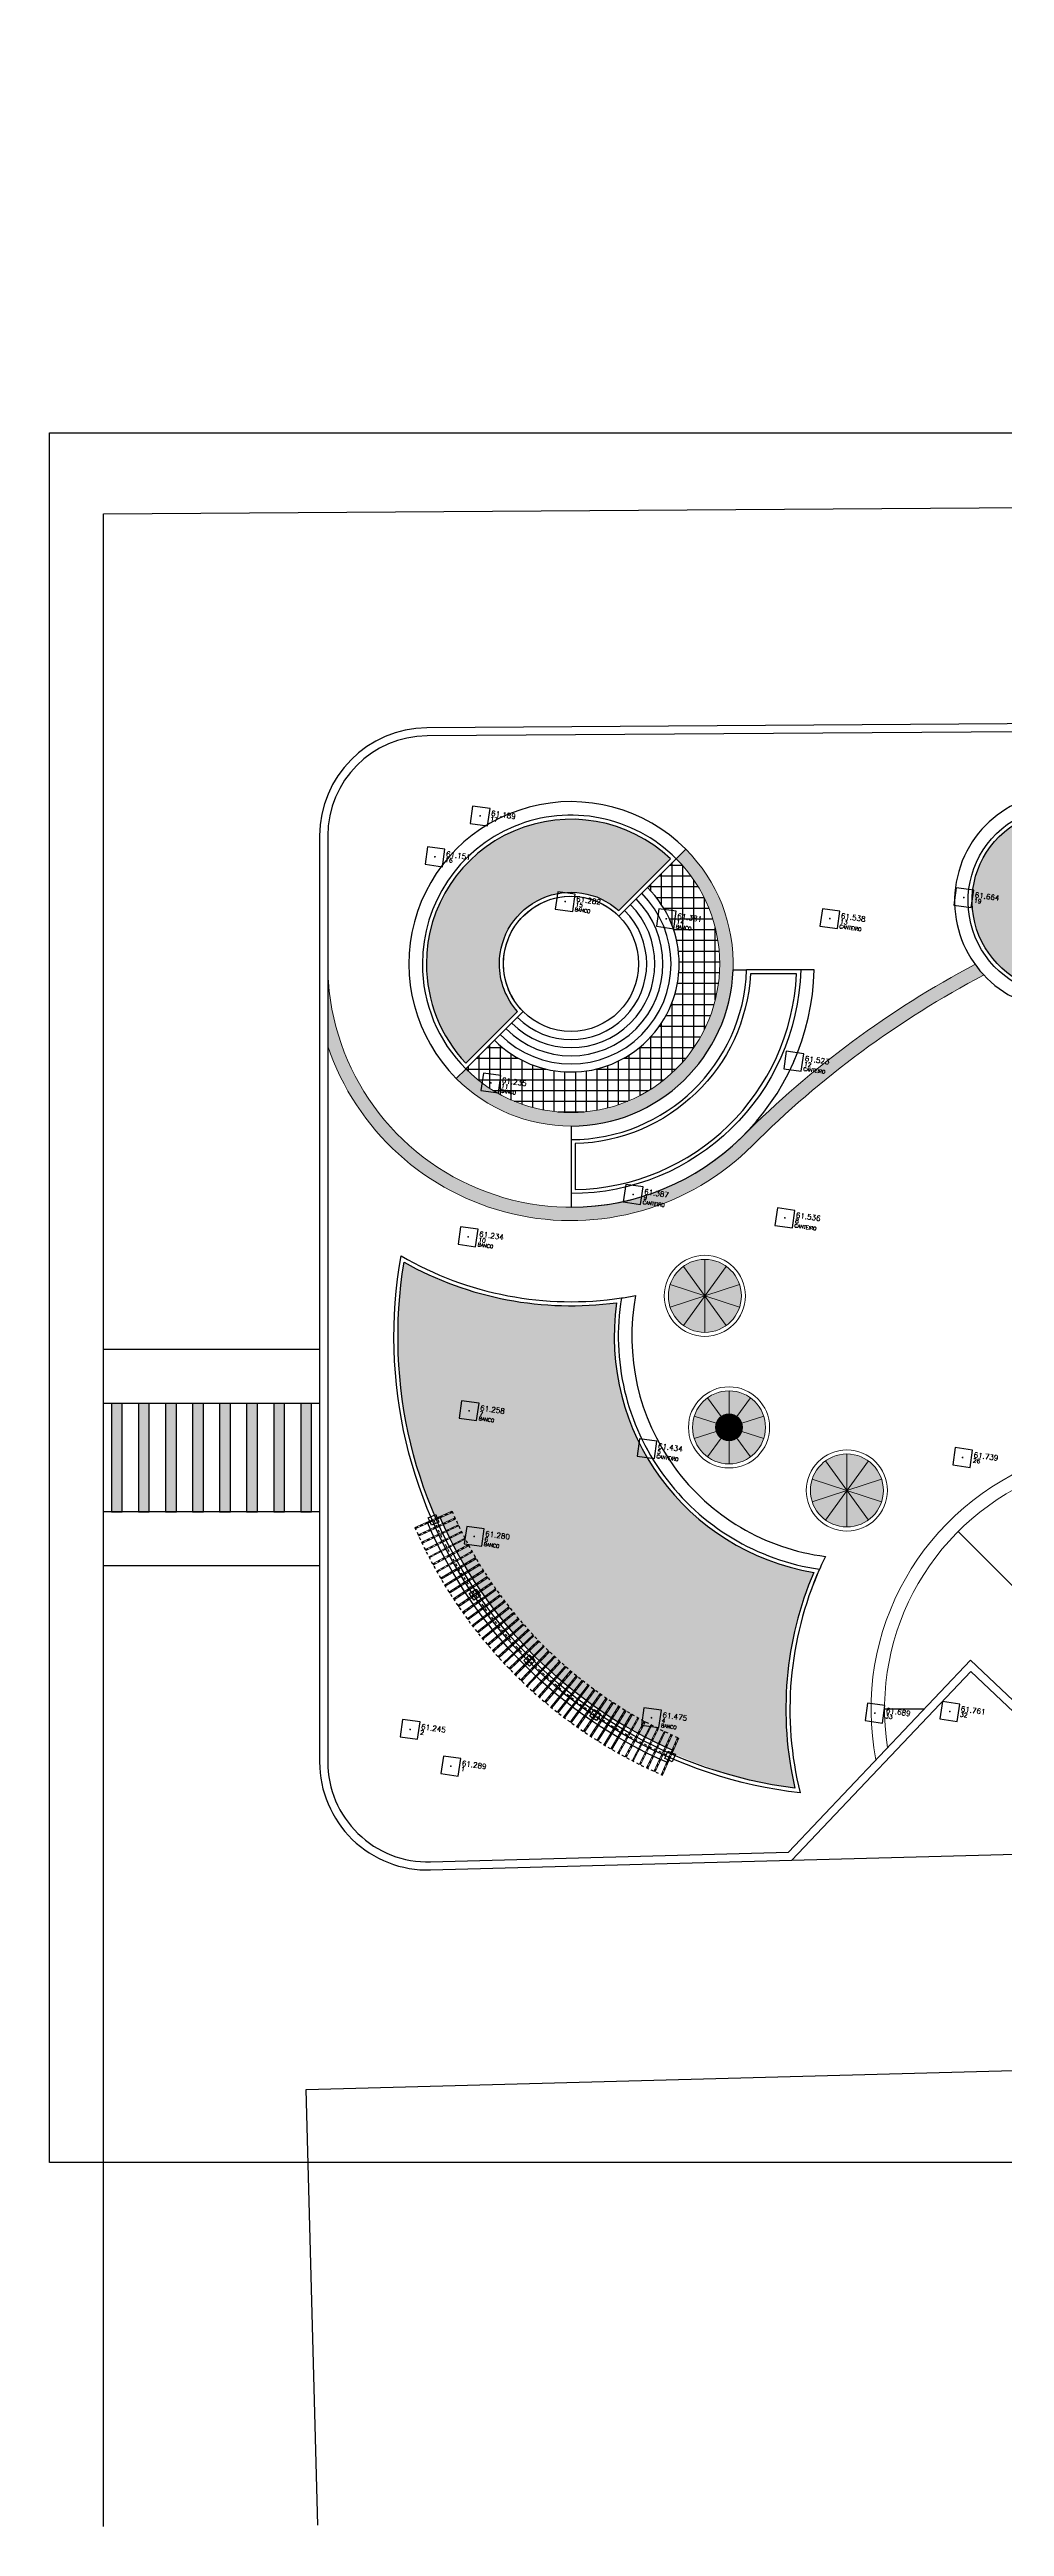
# Model space of a CAD drawing. Extents: x 387222 to 388513, y 9633222 to 9634061.
# Drawn here: x 387735 to 387770.3, y 9633401.3 to 9633492.9 of the extents above; entities that cross this region are included whole.
import ezdxf

# ---------------------------------------------------------------- set-up
doc = ezdxf.new("R2010")
doc.units = 0
doc.header["$LTSCALE"] = 0.049213
doc.header["$PDSIZE"] = -2.5
doc.linetypes.add('ACAD_PROJEÇÃO', pattern=[0.2, 0.1, -0.1])
doc.linetypes.add('DASHDOT', pattern=[1, 0.5, -0.25, 0, -0.25])
for name, color, linetype, lineweight in [('ARQ_PISO', 7, 'Continuous', 13), ('CARAMANCHÃO', 2, 'Continuous', 13), ('PAISAGISMO', 73, 'Continuous', 25)]:
    doc.layers.add(name, color=color, linetype=linetype, lineweight=lineweight)
for name, color, linetype in [('BANCO', 2, 'Continuous'), ('Camada 1', 7, 'Continuous'), ('EIXO', 253, 'DASHDOT'), ('LIMESTONE', 8, 'Continuous'), ('MEIO-FIO', 3, 'Continuous'), ('P01', 22, 'Continuous'), ('P08', 8, 'Continuous'), ('P2', 2, 'Continuous'), ('P6', 4, 'Continuous'), ('PROJEÇÃO', 8, 'ACAD_PROJEÇÃO'), ('PT-COTA', 2, 'Continuous'), ('PT-DESC', 9, 'Continuous'), ('PT-PONTO', 1, 'Continuous'), ('SINAH_IMPLANTAR', 7, 'Continuous'), ('VIA_PAVIMENTADA', 7, 'Continuous')]:
    doc.layers.add(name, color=color, linetype=linetype)
doc.styles.add('ROMANS', font='ROMANS.shx')

# ---------------------------------------------------------------- blocks, each defined once
blk = doc.blocks.new('MARCO')
at = {"color": 3}
blk.add_lwpolyline([(-2.5, -2.5), (2.5, -2.5), (2.5, 2.5), (-2.5, 2.5)], close=True, dxfattribs=at)
at = {"color": 1, "const_width": 0.25}
blk.add_lwpolyline([(-0.12, 0, 1), (0.12, 0, 1)], format="xyb", close=True, dxfattribs=at)
blk.add_point((0, 0))
at = {"layer": 'PT-COTA', "style": 'ROMANS'}
blk.add_attdef('COTA', (3, 0.5), '', height=1.5, dxfattribs=at)
at = {"layer": 'PT-DESC', "style": 'ROMANS', "flags": 8}
blk.add_attdef('DESC', (3, -2.3), '', height=1, dxfattribs=at)
at = {"layer": 'PT-PONTO', "style": 'ROMANS'}
blk.add_attdef('PONTO', (3, -1), '', height=1.25, dxfattribs=at)
blk = doc.blocks.new('CAR 03')
at = {"layer": 'BANCO'}
for points in [[(5.631, -3.246, -0.189001), (-3.246, 5.631, -0.189001)], [(-2.788, 5.831, 0.189001), (5.831, -2.788)]]:
    blk.add_lwpolyline(points, format="xyb", dxfattribs=at)
at = {"layer": 'CARAMANCHÃO'}
for points in [[(-2.34, 6.054), (-3.715, 5.454)], [(-2.32, 6.009), (-3.694, 5.408)], [(-2.228, 5.803), (-3.592, 5.179)], [(-2.207, 5.758), (-3.571, 5.134)], [(-2.112, 5.554), (-3.465, 4.907)], [(-2.09, 5.509), (-3.444, 4.862)], [(-1.992, 5.306), (-3.334, 4.637)], [(-1.969, 5.262), (-3.312, 4.592)], [(-1.867, 5.061), (-3.198, 4.369)], [(-1.844, 5.017), (-3.175, 4.324)], [(-1.738, 4.818), (-3.057, 4.103)], [(-1.715, 4.774), (-3.033, 4.059)], [(-1.606, 4.577), (-2.912, 3.84)], [(-1.581, 4.533), (-2.887, 3.796)], [(-1.469, 4.338), (-2.763, 3.579)], [(-1.444, 4.295), (-2.737, 3.536)], [(-1.328, 4.102), (-2.609, 3.321)], [(-1.302, 4.059), (-2.583, 3.278)], [(-1.183, 3.868), (-2.45, 3.065)], [(-1.156, 3.826), (-2.423, 3.023)], [(-1.034, 3.637), (-2.288, 2.813)], [(-1.007, 3.595), (-2.26, 2.771)], [(-0.882, 3.408), (-2.121, 2.563)], [(-0.853, 3.367), (-2.093, 2.521)], [(-0.725, 3.182), (-1.95, 2.316)], [(-0.696, 3.141), (-1.921, 2.275)], [(-0.565, 2.958), (-1.774, 2.071)], [(-0.535, 2.918), (-1.745, 2.031)], [(-0.4, 2.738), (-1.595, 1.83)], [(-0.37, 2.698), (-1.565, 1.79)], [(-0.232, 2.52), (-1.411, 1.592)], [(-0.202, 2.48), (-1.38, 1.553)], [(-0.061, 2.305), (-1.224, 1.357)], [(-0.029, 2.266), (-1.192, 1.319)], [(0.114, 2.093), (-1.032, 1.126)], [(0.147, 2.054), (-1, 1.087)], [(0.293, 1.883), (-0.837, 0.897)], [(0.326, 1.846), (-0.804, 0.86)], [(0.475, 1.677), (-0.638, 0.672)], [(0.509, 1.64), (-0.604, 0.635)], [(0.661, 1.475), (-0.435, 0.45)], [(0.695, 1.438), (-0.401, 0.414)], [(0.85, 1.275), (-0.228, 0.232)], [(0.885, 1.239), (-0.193, 0.196)], [(1.043, 1.078), (-0.018, 0.018)], [(1.078, 1.043), (0.018, -0.018)], [(1.239, 0.885), (0.196, -0.193)], [(1.275, 0.85), (0.232, -0.228)], [(1.438, 0.695), (0.414, -0.401)], [(1.475, 0.661), (0.45, -0.435)], [(1.64, 0.509), (0.635, -0.604)], [(1.677, 0.475), (0.672, -0.638)], [(1.846, 0.326), (0.86, -0.804)], [(1.883, 0.293), (0.897, -0.837)], [(2.054, 0.147), (1.087, -1)], [(2.093, 0.114), (1.126, -1.032)], [(2.266, -0.029), (1.319, -1.192)], [(2.305, -0.061), (1.357, -1.224)], [(2.48, -0.202), (1.553, -1.38)], [(2.52, -0.232), (1.592, -1.411)], [(2.698, -0.37), (1.79, -1.565)], [(2.738, -0.4), (1.83, -1.595)], [(2.918, -0.535), (2.031, -1.745)], [(2.958, -0.565), (2.071, -1.774)], [(3.141, -0.696), (2.275, -1.921)], [(3.182, -0.725), (2.316, -1.95)], [(3.367, -0.853), (2.521, -2.093)], [(3.408, -0.882), (2.563, -2.121)], [(3.595, -1.007), (2.771, -2.26)], [(3.637, -1.034), (2.813, -2.288)], [(3.826, -1.156), (3.023, -2.423)], [(3.868, -1.183), (3.065, -2.45)], [(4.059, -1.302), (3.278, -2.583)], [(4.102, -1.328), (3.321, -2.609)], [(4.295, -1.444), (3.536, -2.737)], [(4.338, -1.469), (3.579, -2.763)], [(4.533, -1.581), (3.796, -2.887)], [(4.577, -1.606), (3.84, -2.912)], [(4.774, -1.715), (4.059, -3.033)], [(4.818, -1.738), (4.103, -3.057)], [(5.017, -1.844), (4.324, -3.175)], [(5.061, -1.867), (4.369, -3.198)], [(5.262, -1.969), (4.592, -3.312)], [(5.306, -1.992), (4.637, -3.334)], [(5.509, -2.09), (4.862, -3.444)], [(5.554, -2.112), (4.907, -3.465)], [(5.758, -2.207), (5.134, -3.571)], [(5.803, -2.228), (5.179, -3.592)], [(6.009, -2.32), (5.408, -3.694)], [(6.054, -2.34), (5.454, -3.715)]]:
    blk.add_lwpolyline(points, dxfattribs=at)
at = {"layer": 'EIXO'}
for points in [[(-2.33, 6.032), (-3.704, 5.431)], [(-2.218, 5.78), (-3.582, 5.157)], [(-2.101, 5.531), (-3.455, 4.884)], [(-1.98, 5.284), (-3.323, 4.614)], [(-1.856, 5.039), (-3.186, 4.347)], [(-1.727, 4.796), (-3.045, 4.081)], [(-1.593, 4.555), (-2.9, 3.818)], [(-1.456, 4.317), (-2.75, 3.558)], [(-1.315, 4.081), (-2.596, 3.3)], [(-1.17, 3.847), (-2.437, 3.044)], [(-1.021, 3.616), (-2.274, 2.792)], [(-0.867, 3.387), (-2.107, 2.542)], [(-0.71, 3.161), (-1.935, 2.295)], [(-0.55, 2.938), (-1.76, 2.051)], [(-0.385, 2.718), (-1.58, 1.81)], [(-0.217, 2.5), (-1.396, 1.573)], [(-0.045, 2.285), (-1.208, 1.338)], [(0.13, 2.073), (-1.016, 1.107)], [(0.31, 1.865), (-0.821, 0.878)], [(0.492, 1.659), (-0.621, 0.654)], [(0.678, 1.456), (-0.418, 0.432)], [(0.868, 1.257), (-0.211, 0.214)], [(1.061, 1.061), (0, 0)], [(1.257, 0.868), (0.214, -0.211)], [(1.456, 0.678), (0.432, -0.418)], [(1.659, 0.492), (0.654, -0.621)], [(1.865, 0.31), (0.878, -0.821)], [(2.073, 0.13), (1.107, -1.016)], [(2.285, -0.045), (1.338, -1.208)], [(2.5, -0.217), (1.573, -1.396)], [(2.718, -0.385), (1.81, -1.58)], [(2.938, -0.55), (2.051, -1.76)], [(3.161, -0.71), (2.295, -1.935)], [(3.387, -0.867), (2.542, -2.107)], [(3.616, -1.021), (2.792, -2.274)], [(3.847, -1.17), (3.044, -2.437)], [(4.081, -1.315), (3.3, -2.596)], [(4.317, -1.456), (3.558, -2.75)], [(4.555, -1.593), (3.818, -2.9)], [(4.796, -1.727), (4.081, -3.045)], [(5.039, -1.856), (4.347, -3.186)], [(5.284, -1.98), (4.614, -3.323)], [(5.531, -2.101), (4.884, -3.455)], [(5.78, -2.218), (5.157, -3.582)], [(6.032, -2.33), (5.431, -3.704)]]:
    blk.add_lwpolyline(points, dxfattribs=at)
at = {"layer": 'P6'}
for points in [[(-2.819, 5.654), (-3.094, 5.534, -0.004386), (-3.214, 5.809), (-2.939, 5.929, 0.004464)], [(-1.278, 2.926), (-1.526, 2.757, -0.004386), (-1.695, 3.004), (-1.447, 3.174, 0.004464)], [(0.743, 0.531), (0.531, 0.319, -0.004386), (0.319, 0.531), (0.531, 0.743, 0.004464)], [(3.174, -1.447), (3.004, -1.695, -0.004386), (2.757, -1.526), (2.926, -1.278, 0.004464)], [(5.929, -2.939), (5.809, -3.214, -0.004386), (5.534, -3.094), (5.654, -2.819, 0.004464)]]:
    blk.add_lwpolyline(points, format="xyb", close=True, dxfattribs=at)
at = {"layer": 'PROJEÇÃO'}
for radius, start, end in [(16.95, 203.59459, 246.40541), (16.2, 203.50618, 246.49382), (17.7, 203.51367, 246.48633)]:
    blk.add_arc((12.516, 12.516), radius, start, end, dxfattribs=at)

msp = doc.modelspace()

# ---------------------------------------------------------------- hatches: boundary and pattern name
at = {"layer": 'LIMESTONE'}
h = msp.add_hatch(color=256, dxfattribs=at)
h.dxf.hatch_style = 1
h.paths.add_polyline_path([(387759.194, 9633446.83), (387757.91, 9633446.413, 0.158384), (387758.4, 9633445.738)])
h.paths.add_polyline_path([(387758.4, 9633447.922, 0.158384), (387757.91, 9633447.247), (387759.194, 9633446.83)])
h.paths.add_polyline_path([(387759.194, 9633446.83), (387759.987, 9633447.922, 0.158384), (387759.194, 9633448.18)])
h.paths.add_polyline_path([(387760.478, 9633446.413, 0.078702), (387760.544, 9633446.83, 0.078702), (387760.478, 9633447.247), (387759.194, 9633446.83)])
h.paths.add_polyline_path([(387759.194, 9633445.48, 0.158384), (387759.987, 9633445.738), (387759.194, 9633446.83)])
h = msp.add_hatch(color=256, dxfattribs=at)
h.dxf.hatch_style = 1
h.paths.add_polyline_path([(387758.804, 9633441.548, 0.158384), (387759.294, 9633440.873), (387759.794, 9633441.561, -0.158384), (387759.612, 9633441.811)])
h.paths.add_polyline_path([(387760.381, 9633441.561, -0.158384), (387760.088, 9633441.465), (387760.088, 9633440.615, 0.158384), (387760.881, 9633440.873)])
h.paths.add_polyline_path([(387760.563, 9633442.12, -0.078702), (387760.588, 9633441.965, -0.078702), (387760.563, 9633441.811), (387761.371, 9633441.548, 0.078702), (387761.438, 9633441.965, 0.078702), (387761.371, 9633442.382)])
h.paths.add_polyline_path([(387760.088, 9633442.465, -0.158384), (387760.381, 9633442.37), (387760.881, 9633443.057, 0.158384), (387760.088, 9633443.315)])
h.paths.add_polyline_path([(387759.612, 9633442.12, -0.158384), (387759.794, 9633442.37), (387759.294, 9633443.057, 0.158384), (387758.804, 9633442.382)])
h = msp.add_hatch(color=256, dxfattribs=at)
h.dxf.hatch_style = 1
edge = h.paths.add_edge_path()
edge.add_arc((387760.088, 9633441.965), 0.5, 0, 360)
h = msp.add_hatch(color=256, dxfattribs=at)
h.dxf.hatch_style = 1
h.paths.add_polyline_path([(387764.448, 9633439.631), (387763.164, 9633439.213, 0.158384), (387763.655, 9633438.538)])
h.paths.add_polyline_path([(387763.655, 9633440.723, 0.158384), (387763.164, 9633440.048), (387764.448, 9633439.631)])
h.paths.add_polyline_path([(387764.448, 9633439.631), (387765.242, 9633440.723, 0.158384), (387764.448, 9633440.981)])
h.paths.add_polyline_path([(387765.732, 9633439.213, 0.078702), (387765.798, 9633439.631, 0.078702), (387765.732, 9633440.048), (387764.448, 9633439.631)])
h.paths.add_polyline_path([(387764.448, 9633438.281, 0.158384), (387765.242, 9633438.538), (387764.448, 9633439.631)])
at = {"layer": 'P01'}
h = msp.add_hatch(color=256, dxfattribs=at)
h.dxf.hatch_style = 1
h.paths.add_polyline_path([(387758.485, 9633463.356), (387758.132, 9633463.003, -1), (387750.354, 9633455.224), (387750, 9633454.871, 0.198912), (387754.243, 9633453.113, 0.403227), (387760.238, 9633458.888, 0.208718)])
h = msp.add_hatch(color=256, dxfattribs=at)
h.dxf.hatch_style = 1
h.paths.add_polyline_path([(387769.506, 9633458.697, -0.031917), (387769.183, 9633459.091, 0.074483), (387760.607, 9633452.749, -0.668179), (387745.243, 9633459.113), (387745.243, 9633456.072, 0.556183), (387760.96, 9633452.396, -0.075195)])
h = msp.add_hatch(color=256, dxfattribs=at)
h.dxf.hatch_style = 1
h.paths.add_polyline_path([(387759.194, 9633446.83), (387758.4, 9633445.738, 0.158384), (387759.194, 9633445.48)])
h.paths.add_polyline_path([(387759.194, 9633446.83), (387757.91, 9633447.247, 0.078702), (387757.844, 9633446.83, 0.078702), (387757.91, 9633446.413)])
h.paths.add_polyline_path([(387759.194, 9633448.18, 0.158384), (387758.4, 9633447.922), (387759.194, 9633446.83)])
h.paths.add_polyline_path([(387760.478, 9633447.247, 0.158384), (387759.987, 9633447.922), (387759.194, 9633446.83)])
h.paths.add_polyline_path([(387760.478, 9633446.413), (387759.194, 9633446.83), (387759.987, 9633445.738, 0.158384)])
h = msp.add_hatch(color=256, dxfattribs=at)
h.dxf.hatch_style = 1
h.paths.add_polyline_path([(387759.294, 9633440.873, 0.158384), (387760.088, 9633440.615), (387760.088, 9633441.465, -0.158384), (387759.794, 9633441.561)])
h.paths.add_polyline_path([(387759.612, 9633441.811, -0.078702), (387759.588, 9633441.965, -0.078702), (387759.612, 9633442.12), (387758.804, 9633442.382, 0.078702), (387758.738, 9633441.965, 0.078702), (387758.804, 9633441.548)])
h.paths.add_polyline_path([(387760.088, 9633443.315, 0.158384), (387759.294, 9633443.057), (387759.794, 9633442.37, -0.158384), (387760.088, 9633442.465)])
h.paths.add_polyline_path([(387760.381, 9633442.37, -0.158384), (387760.563, 9633442.12), (387761.371, 9633442.382, 0.158384), (387760.881, 9633443.057)])
h.paths.add_polyline_path([(387760.881, 9633440.873, 0.158384), (387761.371, 9633441.548), (387760.563, 9633441.811, -0.158384), (387760.381, 9633441.561)])
h = msp.add_hatch(color=256, dxfattribs=at)
h.dxf.hatch_style = 1
h.paths.add_polyline_path([(387764.448, 9633439.631), (387763.655, 9633438.538, 0.158384), (387764.448, 9633438.281)])
h.paths.add_polyline_path([(387764.448, 9633439.631), (387763.164, 9633440.048, 0.078702), (387763.098, 9633439.631, 0.078702), (387763.164, 9633439.213)])
h.paths.add_polyline_path([(387764.448, 9633440.981, 0.158384), (387763.655, 9633440.723), (387764.448, 9633439.631)])
h.paths.add_polyline_path([(387765.732, 9633440.048, 0.158384), (387765.242, 9633440.723), (387764.448, 9633439.631)])
h.paths.add_polyline_path([(387765.732, 9633439.213), (387764.448, 9633439.631), (387765.242, 9633438.538, 0.158384)])
at = {"layer": 'P08'}
h = msp.add_hatch(dxfattribs=at)
h.set_pattern_fill('NET', color=256, scale=0.125, angle=90)
h.paths.add_polyline_path([(387751.414, 9633456.285), (387750.354, 9633455.224, 1), (387758.132, 9633463.003), (387757.071, 9633461.942, -1)])
at = {"layer": 'PAISAGISMO', "ltscale": 0.5}
h = msp.add_hatch(color=256, dxfattribs=at)
h.dxf.hatch_style = 1
h.paths.add_polyline_path([(387757.918, 9633463.001, 0.658086), (387748.893, 9633459.113, 0.191635), (387750.355, 9633455.438), (387752.266, 9633457.349, -0.184234), (387751.593, 9633459.113, -0.647889), (387756.007, 9633461.09)])
h = msp.add_hatch(color=256, dxfattribs=at)
h.dxf.hatch_style = 1
edge = h.paths.add_edge_path()
edge.add_line((387779.302, 9633457.589), (387772.196, 9633458.092))
edge.add_arc((387772.433, 9633461.434), 3.35, 62.16417, 265.94504, ccw=False)
edge.add_line((387773.997, 9633464.396), (387780.296, 9633461.07))
edge.add_arc((387779.432, 9633459.434), 1.85, -94.05579, 62.16334, ccw=False)
h = msp.add_hatch(color=256, dxfattribs=at)
h.dxf.hatch_style = 1
h.paths.add_polyline_path([(387755.931, 9633446.577, -0.162362), (387748.067, 9633448.073, 0.142632), (387749.191, 9633438.719), (387749.237, 9633438.739, 0.002232), (387749.296, 9633438.601), (387749.388, 9633438.641, 0.189001), (387758.007, 9633430.022), (387757.967, 9633429.93, 0.002232), (387758.105, 9633429.87, 0.068486), (387762.525, 9633428.615, -0.158591), (387763.221, 9633436.599, -0.406865)])
at = {"layer": 'SINAH_IMPLANTAR'}
h = msp.add_hatch(color=256, dxfattribs=at)
h.dxf.hatch_style = 1
h.paths.add_polyline_path([(387737.643, 9633438.846), (387737.643, 9633442.846), (387737.243, 9633442.846), (387737.243, 9633438.846)])
h = msp.add_hatch(color=256, dxfattribs=at)
h.dxf.hatch_style = 1
h.paths.add_polyline_path([(387738.643, 9633438.846), (387738.643, 9633442.846), (387738.243, 9633442.846), (387738.243, 9633438.846)])
h = msp.add_hatch(color=256, dxfattribs=at)
h.dxf.hatch_style = 1
h.paths.add_polyline_path([(387739.643, 9633438.846), (387739.643, 9633442.846), (387739.243, 9633442.846), (387739.243, 9633438.846)])
h = msp.add_hatch(color=256, dxfattribs=at)
h.dxf.hatch_style = 1
h.paths.add_polyline_path([(387740.643, 9633438.846), (387740.643, 9633442.846), (387740.243, 9633442.846), (387740.243, 9633438.846)])
h = msp.add_hatch(color=256, dxfattribs=at)
h.dxf.hatch_style = 1
h.paths.add_polyline_path([(387741.643, 9633438.846), (387741.643, 9633442.846), (387741.243, 9633442.846), (387741.243, 9633438.846)])
h = msp.add_hatch(color=256, dxfattribs=at)
h.dxf.hatch_style = 1
h.paths.add_polyline_path([(387742.643, 9633438.846), (387742.643, 9633442.846), (387742.243, 9633442.846), (387742.243, 9633438.846)])
h = msp.add_hatch(color=256, dxfattribs=at)
h.dxf.hatch_style = 1
h.paths.add_polyline_path([(387743.643, 9633438.846), (387743.643, 9633442.846), (387743.243, 9633442.846), (387743.243, 9633438.846)])
h = msp.add_hatch(color=256, dxfattribs=at)
h.dxf.hatch_style = 1
h.paths.add_polyline_path([(387744.643, 9633438.846), (387744.643, 9633442.846), (387744.243, 9633442.846), (387744.243, 9633438.846)])

# ---------------------------------------------------------------- linework, layer by layer
msp.add_lwpolyline([(387858.952, 9633414.764), (387734.952, 9633414.764), (387734.952, 9633478.764), (387858.952, 9633478.764)], close=True)
for p in [(387750.879, 9633464.585, 61.188), (387749.211, 9633463.075), (387754.029, 9633461.416, 61.282), (387768.772, 9633461.564, 61.664), (387757.769, 9633460.782, 61.381), (387763.821, 9633460.785, 61.538), (387762.484, 9633455.511, 61.523), (387751.279, 9633454.707, 61.235), (387756.543, 9633450.583, 61.387), (387762.156, 9633449.715, 61.536), (387750.436, 9633449.016, 61.234), (387750.473, 9633442.582, 61.258), (387757.053, 9633441.179, 61.434), (387768.731, 9633440.85, 61.739), (387750.662, 9633437.933, 61.28), (387757.219, 9633431.225, 61.475), (387765.486, 9633431.394, 61.689), (387768.257, 9633431.454, 61.761), (387748.291, 9633430.792), (387749.798, 9633429.435, 61.289)]:
    msp.add_point(p)
at = {"layer": 'ARQ_PISO'}
for points in [[(387769.183, 9633459.091, 0.074483), (387760.607, 9633452.749, -0.668179), (387745.243, 9633459.113)], [(387769.506, 9633458.697, 0.075195), (387760.96, 9633452.396, -0.556183), (387745.243, 9633456.072, -0.556183)]]:
    msp.add_lwpolyline(points, format="xyb", dxfattribs=at)
for points in [[(387758.4, 9633447.922), (387759.987, 9633445.738)], [(387758.4, 9633445.738), (387759.987, 9633447.922)], [(387759.194, 9633448.18), (387759.194, 9633445.48)], [(387757.91, 9633447.247), (387760.478, 9633446.413)], [(387757.91, 9633446.413), (387760.478, 9633447.247)], [(387759.794, 9633442.37), (387759.294, 9633443.057)], [(387760.088, 9633442.465), (387760.088, 9633443.315)], [(387760.381, 9633442.37), (387760.881, 9633443.057)], [(387759.612, 9633442.12), (387758.804, 9633442.382)], [(387760.563, 9633442.12), (387761.371, 9633442.382)], [(387759.612, 9633441.811), (387758.804, 9633441.548)], [(387759.794, 9633441.561), (387759.294, 9633440.873)], [(387760.088, 9633441.465), (387760.088, 9633440.615)], [(387760.381, 9633441.561), (387760.881, 9633440.873)], [(387760.563, 9633441.811), (387761.371, 9633441.548)], [(387763.655, 9633440.723), (387765.242, 9633438.538)], [(387763.655, 9633438.538), (387765.242, 9633440.723)], [(387764.448, 9633440.981), (387764.448, 9633438.281)], [(387763.164, 9633440.048), (387765.732, 9633439.213)], [(387763.164, 9633439.213), (387765.732, 9633440.048)]]:
    msp.add_lwpolyline(points, dxfattribs=at)
for centre, radius in [((387759.194, 9633446.83), 1.5), ((387759.194, 9633446.83), 1.35), ((387760.088, 9633441.965), 1.5), ((387760.088, 9633441.965), 1.35), ((387760.088, 9633441.965), 0.5), ((387764.448, 9633439.631), 1.5), ((387764.448, 9633439.631), 1.35)]:
    msp.add_circle(centre, radius, dxfattribs=at)
for centre, radius, start, end in [((387754.243, 9633459.113), 6, 357.84244, 45), ((387754.243, 9633459.113), 5.5, 225, 45), ((387754.243, 9633459.113), 6, 225, 270), ((387775.141, 9633431.537), 9.8, 109.97593, 191.02583), ((387775.141, 9633431.537), 9.3, 111.09973, 188.79577)]:
    msp.add_arc(centre, radius, start, end, dxfattribs=at)
at = {"layer": 'BANCO'}
for points in [[(387758.132, 9633463.003), (387758.485, 9633463.356, 1), (387750, 9633454.871), (387750.351, 9633455.222)], [(387773.394, 9633464.799), (387773.531, 9633465.28, 0.999985), (387771.334, 9633457.588), (387771.471, 9633458.069)], [(387749.388, 9633438.641, 0.189001), (387758.007, 9633430.022)], [(387757.807, 9633429.563, -0.189001), (387748.93, 9633438.441, -0.189001)]]:
    msp.add_lwpolyline(points, format="xyb", dxfattribs=at)
for points in [[(387754.243, 9633450.613), (387754.243, 9633450.113), (387754.243, 9633450.113, 0.406881), (387763.24, 9633458.888), (387762.74, 9633458.888, -0.40645)], [(387749.357, 9633438.464), (387749.082, 9633438.344, -0.004386), (387748.962, 9633438.619), (387749.237, 9633438.739, 0.004464)], [(387758.105, 9633429.87), (387757.985, 9633429.596, -0.004386), (387757.71, 9633429.716), (387757.83, 9633429.991, 0.004464)]]:
    msp.add_lwpolyline(points, format="xyb", close=True, dxfattribs=at)
for points in [[(387760.238, 9633458.888), (387760.739, 9633458.888)], [(387754.243, 9633453.113), (387754.243, 9633452.613)], [(387748.93, 9633438.441), (387749.021, 9633438.481)], [(387749.296, 9633438.601), (387749.388, 9633438.641)], [(387757.807, 9633429.563), (387757.847, 9633429.655)], [(387757.967, 9633429.93), (387758.007, 9633430.022)]]:
    msp.add_lwpolyline(points, dxfattribs=at)
for centre, radius, start, end in [((387754.243, 9633459.113), 6.5, 270, 358.00848), ((387754.243, 9633459.113), 6, 270, 357.84244), ((387754.243, 9633459.113), 12.5, 278.58982, 281.02677), ((387764.692, 9633445.325), 8.2, 169.32619, 262.75011), ((387775.141, 9633431.537), 12.8, 153.78858, 159.80693)]:
    msp.add_arc(centre, radius, start, end, dxfattribs=at)
at = {"layer": 'Camada 1'}
for points in [[(387774.65, 9633432.028), (387768.565, 9633438.114)], [(387767.298, 9633431.537), (387765.841, 9633431.537)]]:
    msp.add_lwpolyline(points, dxfattribs=at)
at = {"layer": 'MEIO-FIO'}
for points in [[(387736.943, 9633401.305), (387736.943, 9633475.764), (387828.712, 9633476.39, 0.368287), (387832.638, 9633479.783), (387834.66, 9633492.938)], [(387833.443, 9633453.395), (387833.443, 9633464.395, 0.416213), (387829.415, 9633468.395), (387748.915, 9633467.846, 0.412217), (387744.943, 9633463.846), (387744.943, 9633429.59, 0.422117), (387749.05, 9633425.591), (387762.417, 9633425.951)], [(387833.143, 9633453.695), (387833.143, 9633464.395, 0.416213), (387829.417, 9633468.095), (387748.917, 9633467.546, 0.412217), (387745.243, 9633463.846), (387745.243, 9633429.59, 0.422117), (387749.042, 9633425.891), (387762.285, 9633426.247)], [(387779.291, 9633457.439), (387772.185, 9633457.943, -1.232486), (387774.067, 9633464.529), (387780.366, 9633461.203, -0.811368), (387779.291, 9633457.439)], [(387804.409, 9633427.381), (387801.362, 9633430.268), (387803.082, 9633432.083), (387800.832, 9633434.215), (387799.112, 9633432.4), (387797.297, 9633434.12), (387795.578, 9633432.305), (387793.763, 9633434.025), (387792.044, 9633432.21), (387790.229, 9633433.929), (387784.52, 9633427.905, -0.414214), (387782.117, 9633427.84), (387780.157, 9633429.697), (387781.876, 9633431.512), (387779.626, 9633433.644), (387777.907, 9633431.829), (387776.092, 9633433.549), (387774.372, 9633431.734), (387772.558, 9633433.454), (387770.838, 9633431.639), (387769.023, 9633433.359), (387762.285, 9633426.247)], [(387804.293, 9633427.078), (387800.938, 9633430.256), (387802.658, 9633432.071), (387800.843, 9633433.791), (387799.124, 9633431.976), (387797.309, 9633433.696), (387795.589, 9633431.881), (387793.775, 9633433.6), (387792.055, 9633431.786), (387790.24, 9633433.505), (387784.738, 9633427.698, -0.414214), (387781.91, 9633427.622), (387779.733, 9633429.686), (387781.452, 9633431.5), (387779.638, 9633433.22), (387777.918, 9633431.405), (387776.103, 9633433.125), (387774.384, 9633431.31), (387772.569, 9633433.03), (387770.85, 9633431.215), (387769.035, 9633432.935), (387762.417, 9633425.951)], [(387744.876, 9633401.351), (387744.443, 9633417.464), (387829.412, 9633419.751, -0.414214), (387833.518, 9633415.86), (387833.844, 9633403.745)]]:
    msp.add_lwpolyline(points, format="xyb", dxfattribs=at)
for points in [[(387758.132, 9633463.003, 0.668179), (387748.743, 9633459.113, 0.198912), (387750.354, 9633455.224), (387752.475, 9633457.346, -0.198912), (387751.743, 9633459.113, -0.668179), (387756.011, 9633460.881), (387758.132, 9633463.003, 0.668179)], [(387757.918, 9633463.001, 0.658086), (387748.893, 9633459.113, 0.191635), (387750.355, 9633455.438), (387752.266, 9633457.349, -0.184234), (387751.593, 9633459.113, -0.647889), (387756.007, 9633461.09)], [(387779.302, 9633457.589), (387772.196, 9633458.092, -1.232486), (387773.997, 9633464.396), (387780.296, 9633461.07, -0.811368)], [(387762.584, 9633458.738), (387760.882, 9633458.738, -0.391227), (387754.393, 9633452.465), (387754.393, 9633450.765, 0.39588)], [(387747.956, 9633448.31, 0.170871), (387756.11, 9633446.754, 0.42008), (387763.435, 9633436.717, 0.166765), (387762.721, 9633428.44, -0.43198)], [(387762.525, 9633428.615, -0.424455), (387748.067, 9633448.073, 0.162362), (387755.931, 9633446.577, 0.406865), (387763.221, 9633436.599, 0.158591)]]:
    msp.add_lwpolyline(points, format="xyb", close=True, dxfattribs=at)
for points in [[(387762.74, 9633458.888), (387760.739, 9633458.888)], [(387754.243, 9633452.613), (387754.243, 9633450.613)]]:
    msp.add_lwpolyline(points, dxfattribs=at)
at = {"layer": 'P08'}
msp.add_lwpolyline([(387762.417, 9633425.951), (387804.293, 9633427.078)], dxfattribs=at)
at = {"layer": 'P2'}
msp.add_circle((387754.243, 9633459.113), 2.5, dxfattribs=at)
for radius in [4, 3.7, 3.4, 3.1, 2.8]:
    msp.add_arc((387754.243, 9633459.113), radius, 225, 45, dxfattribs=at)
at = {"layer": 'SINAH_IMPLANTAR'}
for points in [[(387737.643, 9633438.846), (387737.643, 9633442.846), (387737.243, 9633442.846), (387737.243, 9633438.846)], [(387738.643, 9633438.846), (387738.643, 9633442.846), (387738.243, 9633442.846), (387738.243, 9633438.846)], [(387739.643, 9633438.846), (387739.643, 9633442.846), (387739.243, 9633442.846), (387739.243, 9633438.846)], [(387740.643, 9633438.846), (387740.643, 9633442.846), (387740.243, 9633442.846), (387740.243, 9633438.846)], [(387741.643, 9633438.846), (387741.643, 9633442.846), (387741.243, 9633442.846), (387741.243, 9633438.846)], [(387742.643, 9633438.846), (387742.643, 9633442.846), (387742.243, 9633442.846), (387742.243, 9633438.846)], [(387743.643, 9633438.846), (387743.643, 9633442.846), (387743.243, 9633442.846), (387743.243, 9633438.846)], [(387744.643, 9633438.846), (387744.643, 9633442.846), (387744.243, 9633442.846), (387744.243, 9633438.846)]]:
    msp.add_lwpolyline(points, close=True, dxfattribs=at)
at = {"layer": 'VIA_PAVIMENTADA'}
for points in [[(387744.943, 9633444.846), (387736.943, 9633444.846)], [(387744.943, 9633442.846), (387736.943, 9633442.846)], [(387744.943, 9633438.846), (387736.943, 9633438.846)], [(387744.943, 9633436.846), (387736.943, 9633436.846)]]:
    msp.add_lwpolyline(points, dxfattribs=at)

# ---------------------------------------------------------------- block references
at = {"xscale": 0.13, "yscale": 0.13, "zscale": 0.13, "rotation": 351.9382576196968}
for p, values in [((387750.879, 9633464.585, 61.188), {'COTA': '61.189', 'PONTO': '17'}), ((387749.211, 9633463.075), {'COTA': '61.151', 'PONTO': '16'}), ((387754.029, 9633461.416, 61.282), {'COTA': '61.282', 'PONTO': '15', 'DESC': 'BANCO'}), ((387768.772, 9633461.564, 61.664), {'COTA': '61.664', 'PONTO': '19'}), ((387757.769, 9633460.782, 61.381), {'COTA': '61.381', 'PONTO': '14', 'DESC': 'BANCO'}), ((387763.821, 9633460.785, 61.538), {'COTA': '61.538', 'PONTO': '13', 'DESC': 'CANTEIRO'}), ((387751.279, 9633454.707, 61.235), {'COTA': '61.235', 'PONTO': '11', 'DESC': 'BANCO'}), ((387762.484, 9633455.511, 61.523), {'COTA': '61.523', 'PONTO': '12', 'DESC': 'CANTEIRO'}), ((387756.543, 9633450.583, 61.387), {'COTA': '61.387', 'PONTO': '9', 'DESC': 'CANTEIRO'}), ((387762.156, 9633449.715, 61.536), {'COTA': '61.536', 'PONTO': '8', 'DESC': 'CANTEIRO'}), ((387750.436, 9633449.016, 61.234), {'COTA': '61.234', 'PONTO': '10', 'DESC': 'BANCO'}), ((387750.473, 9633442.582, 61.258), {'COTA': '61.258', 'PONTO': '7', 'DESC': 'BANCO'}), ((387757.053, 9633441.179, 61.434), {'COTA': '61.434', 'PONTO': '5', 'DESC': 'CANTEIRO'}), ((387768.731, 9633440.85, 61.739), {'COTA': '61.739', 'PONTO': '26'}), ((387750.662, 9633437.933, 61.28), {'COTA': '61.280', 'PONTO': '6', 'DESC': 'BANCO'}), ((387748.291, 9633430.792), {'COTA': '61.245', 'PONTO': '2'}), ((387757.219, 9633431.225, 61.475), {'COTA': '61.475', 'PONTO': '4', 'DESC': 'BANCO'}), ((387765.486, 9633431.394, 61.689), {'COTA': '61.689', 'PONTO': '33'}), ((387768.257, 9633431.454, 61.761), {'COTA': '61.761', 'PONTO': '32'}), ((387749.798, 9633429.435, 61.289), {'COTA': '61.289', 'PONTO': '1'})]:
    msp.add_blockref('MARCO', p, dxfattribs=at).add_auto_attribs(values)
at = {"layer": 'Camada 1'}
msp.add_blockref('CAR 03', (387752.176, 9633432.81), dxfattribs=at)

doc.saveas('drawing.dxf')
